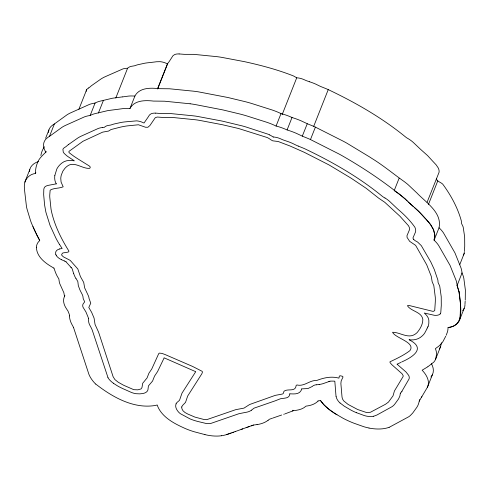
<?xml version="1.0" encoding="UTF-8"?>
<svg xmlns="http://www.w3.org/2000/svg" width="490" height="490" viewBox="0 0 490 490"><rect width="100%" height="100%" fill="white"/><g stroke="black" fill="none" stroke-linecap="round" stroke-linejoin="round"><path stroke-width="0.73" d="M464.355 251.125L464.581 248.05A138.915 73.819 21.6 0 0 464.722 246.268L464.661 237.577A110.477 58.708 21.6 0 0 464.483 235.757L463.24 227.427A15.282 8.122 21.6 0 0 463.007 226.564L461.568 223.532L461.384 221.933A23.661 12.575 21.6 0 0 461.317 220.855C457.666 207.613 450.849 195.155 442.752 184.167A8.649 4.594 21.6 0 0 441.851 183.444L441.606 183.272A15.6 8.287 21.6 0 0 438.624 181.539L437.129 180.259M464.342 251.829L464.097 253.789L463.246 255.008M459.081 292.107C460.037 304.088 466.045 325.801 448.056 327.504L447.934 329.347A57.722 30.674 21.6 0 1 447.511 331.779L446.188 335.276M460.067 316.344L460.239 313.716M464.992 303.91L465.157 301.283M460.049 316.963C460.233 323.235 453.685 327.118 448.056 327.504M464.973 304.529L464.9 305.754A30.656 16.293 21.6 0 1 462.658 310.629M29.516 171.629C29.461 166.594 33.884 162.882 38.404 161.596M36.431 247.223C36.542 257.201 46.109 263.773 53.955 268.122M441.441 342.773L440.602 346.602A40.027 21.266 21.6 0 1 439.261 348.978M465.255 300.15L465.371 289.994L463.834 278.387A39.666 21.076 21.6 0 0 461.984 273.12M460.263 313.435L460.545 304.217L459.724 296.272M54.819 175.518L56.803 169.044A57.177 30.38 21.6 0 1 61.844 163.084C65.293 160.187 70.137 160.01 74.37 160.849L69.145 157.406A31.238 16.599 21.6 0 1 66.689 155.679L64.404 153.621A9.763 5.188 21.6 0 1 63.265 152.053L62.916 149.377A10.014 5.323 21.6 0 1 63.449 148.464L64.282 147.71A21.327 11.331 21.6 0 1 64.907 147.312L65.482 146.969A23.649 12.569 21.6 0 0 66.622 146.087L67.596 145.236A39.329 20.898 21.6 0 1 68.716 144.391M419.789 399.577L418.95 402.327A54.341 28.873 21.6 0 1 416.702 407.509L412.684 413.07L410.326 415.52A52.381 27.838 21.6 0 1 408.764 416.751L389.146 427.341M35.844 172.676L35.531 173.454C28.028 174.33 23.251 181.263 24.512 188.509A63.976 33.994 21.6 0 0 24.506 189.74L26.491 206.798A92.402 49.104 21.6 0 0 27.299 209.971L30.417 220.243A97.412 51.769 21.6 0 0 31.464 223.146L33.198 227.17M289.811 393.88L289.553 395.087A11.056 5.874 21.6 0 1 286.742 397.757L285.486 398.027A25.541 13.573 21.6 0 1 283.128 398.364L281.591 398.523A9.004 4.784 21.6 0 0 280.99 398.64L280.641 398.725A20.237 10.755 21.6 0 0 279.98 398.934L276.599 400.269A101.289 53.827 21.6 0 1 275.123 400.857L254.041 408.158L251.401 410.222M301.46 389.317L301.595 388.833M301.368 389.685L301.301 389.93A21.046 11.184 21.6 0 1 301.062 390.646C299.163 394.266 294.423 394.027 290.901 393.856A25.351 13.469 21.6 0 0 290.288 393.844L290.258 393.844A1.936 1.029 21.6 0 0 289.798 393.868M457.09 285.37L457.084 285.296A47.205 25.088 21.6 0 0 456.845 283.483L456.803 283.226A55.983 29.749 21.6 0 0 456.11 280.433L450.041 265.366L438.691 245.564A29.431 15.643 21.6 0 0 437.521 243.916A31.354 16.66 21.6 0 0 434.109 240.198L439.04 227.758C442.323 212.409 425.755 202.444 416.708 192.76A64.086 34.055 21.6 0 1 415.324 191.498L408.476 185.024A36.817 19.563 21.6 0 0 407.006 183.756L404.575 181.845A48.13 25.578 21.6 0 0 402.792 180.565C392.466 173.178 382.672 165.026 371.794 158.38A98.882 52.546 21.6 0 0 369.387 156.806L346.767 143.123A108.266 57.532 21.6 0 0 343.165 141.157L315.395 127.118A59.419 31.574 21.6 0 0 311.554 125.458L307.261 123.737A16.097 8.557 21.6 0 0 306.801 123.498L301.228 120.889A46.703 24.819 21.6 0 0 295.942 118.813L292.016 117.496A34.839 18.516 21.6 0 0 280.997 113.588A40.584 21.566 21.6 0 0 269.917 109.276L251.407 103.402A92.69 49.257 21.6 0 0 245.76 101.81L229.957 98A68.263 36.278 21.6 0 0 227.93 97.51L198.248 91.814A75.362 40.045 21.6 0 0 190.316 90.864L169.509 88.776L158.919 88.665A7.895 4.196 21.6 0 1 158.386 88.647C150.234 87.686 139.283 87.722 134.909 96.034L129.985 108.468L126.114 108.388A34.704 18.442 21.6 0 0 123.529 108.535L119.15 109.135A29.59 15.723 21.6 0 1 118.402 109.233L107.941 110.581L95.06 113.631A33.191 17.634 21.6 0 0 90.172 115.481A38.165 20.28 21.6 0 0 84.58 116.816L65.311 125.471A72.6 38.581 21.6 0 0 62.163 127.192L49.478 136.373A27.115 14.412 21.6 0 0 48.179 137.188L46.385 138.627A28.408 15.092 21.6 0 0 45.356 139.779L45.147 140.067A29.443 15.643 21.6 0 0 45.907 152.335M427.096 202.248L439.052 172.327A18.975 10.082 21.6 0 0 438.807 169.411A17.72 9.414 21.6 0 0 438.195 167.886L436.18 164.885L433.234 161.731A48.865 25.97 21.6 0 1 432.26 160.696L427.623 155.63L421.572 150.234A68.012 36.144 21.6 0 1 420.494 149.266L413.56 142.694A21.242 11.288 21.6 0 0 408.409 138.817L407.098 138.064A15.398 8.183 21.6 0 1 405.016 136.52C381.673 117.557 355.348 102.502 328.239 89.609A39.004 20.727 21.6 0 0 326.095 88.684L321.679 86.908A22.92 12.183 21.6 0 1 319.4 85.909L315.793 84.145A31.55 16.764 21.6 0 0 309.68 81.824M435.677 359.035L436.559 354.221A35.862 19.055 21.6 0 0 435.965 350.289L435.377 348.623L438.575 346.338A67.173 35.697 21.6 0 0 443.027 341.426L445.741 336.232M24.819 182.133L29.743 169.699M45.619 138.241L48.902 129.954M49.478 136.373L54.402 123.939L67.087 114.764A72.6 38.581 21.6 0 1 70.235 113.037L89.511 104.388A38.165 20.28 21.6 0 1 95.097 103.053A33.191 17.634 21.6 0 1 99.978 101.191L112.437 98.233L122.243 96.91M46.33 151.557C43.359 154.828 39.384 157.804 37.724 162.233A87.147 46.311 21.6 0 0 35.813 168.64L35.764 168.952A75.148 39.935 21.6 0 0 35.525 173.448M78.896 109.276L86.748 89.443M90.166 115.481L95.091 103.047M98.417 113L103.341 100.566M115.812 97.982L127.59 68.233L128.797 67.35A12.856 6.829 21.6 0 1 131.332 66.328L133.409 65.979A17.064 9.065 21.6 0 0 134.646 65.746L136.3 65.188A33.675 17.897 21.6 0 1 137.316 64.858L144.556 63.253A59.719 31.734 21.6 0 1 149.536 62.61L154.975 61.961A39.819 21.162 21.6 0 1 156.451 61.758L159.997 61.679A11.117 5.905 21.6 0 1 163.513 62.31A10.112 5.372 21.6 0 1 164.928 62.775L167.439 63.847L168.879 61.979A69.353 36.854 21.6 0 0 169.424 61.201L171.445 58.09A52.13 27.703 21.6 0 0 171.831 57.453L172.964 55.738L174.654 54.549A11.736 6.235 21.6 0 1 179.126 53.955M64.864 295.292L64.551 296.064A37.02 19.674 21.6 0 1 64.19 294.68L63.884 292.775L59.811 283.784A44.37 23.575 21.6 0 1 59.302 281.971L58.837 278.877L57.502 276.715A58.279 30.968 21.6 0 1 55.339 271.999L53.925 268.091M157.627 88.641L167.439 63.847M157.621 88.996L167.721 63.498M190.132 103.77A79.27 42.122 21.6 0 1 198.732 105.234L223.005 109.944A68.263 36.278 21.6 0 1 225.032 110.434L240.835 114.244A92.69 49.257 21.6 0 1 246.482 115.836L265.366 121.814A40.339 21.438 21.6 0 1 276.072 126.059L281.003 113.613M282.124 114.703L296.707 77.867A17.266 9.175 21.6 0 0 293.43 75.932C278.161 69.886 262.205 65.611 246.176 62.034A64.913 34.496 21.6 0 0 243.365 61.452L221.958 57.404A49.876 26.503 21.6 0 0 215.502 56.515L193.807 54.353L185.128 54.347A23.238 12.348 21.6 0 1 183.903 54.31L179.113 53.937M276.078 126.022A34.839 18.516 21.6 0 1 287.085 129.948L292.016 117.496M405.579 199.344C385.783 182.831 364.254 168.352 341.842 155.557A106.875 56.797 21.6 0 0 338.97 153.976L310.47 139.552A59.419 31.574 21.6 0 0 306.636 137.892L302.293 136.153L307.261 123.737M313.655 126.445L328.239 89.609M310.47 139.552L315.395 127.118M285.094 413.836L292.61 410.994L292.916 410.216M399.123 178.201L394.199 190.635L399.65 194.279L404.813 198.615M428.444 204.44L437.699 181.067M459.718 264.753L464.208 253.422M435.641 359.121L440.565 346.687M419.177 401.132L427.433 387.235L432.358 374.801C434.165 371.298 433.338 367.022 431.463 363.715M459.246 320.785L464.171 308.351M428.015 326.493L427.47 327.718M426.937 328.845L427.384 327.896M426.845 329.035L424.744 332.998A46.538 24.733 21.6 0 1 422.19 335.95C418.76 339.319 413.707 340.489 409.052 339.699A19.453 10.339 21.6 0 0 409.548 340.017C426.398 348.506 412.353 357.29 401.684 361.975M427.433 387.235C430.379 381.177 426.294 374.556 422.141 370.201L427.739 366.826M421.878 396.68L421.584 397.237M176.057 403.809L176.369 403.258A18.24 9.696 21.6 0 1 177.398 402.119L179.401 400.404A6.039 3.21 21.6 0 0 179.585 400.091L181.943 393.28A21.658 11.509 21.6 0 1 182.102 392.98L195.712 371.708A27.936 14.847 21.6 0 1 195.136 371.432L164.095 357.81A30.784 16.36 21.6 0 1 163.709 358.784L157.584 371.567L155.22 375.107A21.45 11.399 21.6 0 0 154.24 376.847L152.592 381.012L148.525 385.795A5.831 3.099 21.6 0 0 148.409 386.083A12.997 6.909 21.6 0 0 148.317 386.751L147.931 389.905A14.143 7.515 21.6 0 1 143.331 393.415L141.696 393.654A39.629 21.058 21.6 0 1 140.844 393.752L140.667 393.77A23.612 12.544 21.6 0 1 139.57 393.856L135.957 393.691A11.797 6.272 21.6 0 1 130.113 391.871L124.178 389.219A28.267 15.019 21.6 0 1 122.249 388.362L119.468 386.971A41.074 21.823 21.6 0 1 117.404 385.832L113.374 383.254M432.358 374.801L430.967 377.012M401.88 391.308L408.991 379.064A12.005 6.376 21.6 0 0 408.979 376.106A11.472 6.094 21.6 0 0 408.636 375.322L405.965 371.953L397.016 364.156A28.922 15.368 21.6 0 0 398.603 363.513L400.949 362.355M129.985 108.468C134.358 100.156 145.31 100.119 153.462 101.081A11.993 6.37 21.6 0 0 154.638 101.087L164.591 101.21L190.138 103.788M401.99 391.24L401.482 391.988A17.315 9.2 21.6 0 1 401.071 392.453L400.471 393.145M44.327 146.724L42.642 149.799A87.147 46.311 21.6 0 0 40.86 155.502M36.719 234.722L39.733 240.523L38.208 242.195A31.807 16.905 21.6 0 0 36.401 247.211M268.091 420.322L269.396 419.244L272.079 418.325M312.54 386.341L307.959 388.552L301.956 388.858M68.716 144.385L77.8 138.015A64.453 34.251 21.6 0 1 82.222 135.687L97.761 128.68A21.983 11.68 21.6 0 1 102.624 127.492M427.899 366.716L433.791 362.122A40.027 21.266 21.6 0 0 435.696 359.041M88.684 87.924L86.883 89.278A10.014 5.323 21.6 0 0 86.344 90.191L86.203 91.324M292.61 410.994L293.559 410.669M328.876 381.594L323.1 383.639A35.317 18.767 21.6 0 1 319.155 384.491M235.084 431.629L242.789 428.842M235.586 431.445L232.052 432.725M272.667 418.111L281.646 415.018M233.565 432.18L226.717 434.55A48.081 25.547 21.6 0 1 221.578 435.757M241.117 429.442L249.496 426.447M246.139 427.641L246.978 427.341M247.811 427.041L253.508 425.044L257.048 424.579M230.527 433.264L231.035 433.087M251.174 425.853L253.508 425.044M284.402 414.075L283.716 414.313M229.59 433.595L226.717 434.55M329.899 381.245L329.764 381.287A19.692 10.461 21.6 0 0 328.876 381.594M373.692 416.243L376.884 415.03L392.049 406.663A34.968 18.583 21.6 0 0 394.72 404.189L398.517 398.976L399.785 396.288A28.947 15.38 21.6 0 0 400.024 395.246L400.22 393.911A9.163 4.869 21.6 0 1 400.446 393.133M59.651 248.902L62.157 248.51L59.688 244.7M369.007 428.015L367.506 427.69A31.366 16.666 21.6 0 1 363.758 426.686L354.043 423.256A53.588 28.475 21.6 0 1 343.074 418.27L334.793 413.438L329.207 409.511L324.135 404.997L320.46 400.508L317.986 400.973M56.332 183.842L48.4 185.33A15.417 8.189 21.6 0 0 45.693 186.304L44.811 186.978A9.922 5.274 21.6 0 0 44.333 187.56L43.818 189.122L43.69 193.844A40.774 21.664 21.6 0 0 43.671 194.677L44.602 205.041L45.827 211.852A60.987 32.407 21.6 0 0 46.244 213.352L50.041 225.394L55.854 238.018A114.556 60.876 21.6 0 0 59.67 244.7M319.143 384.479L316.283 384.84M221.554 435.733L219.6 435.959A31.783 16.887 21.6 0 1 216.972 436.082A32.487 17.26 21.6 0 1 204.961 434.624M127.59 68.233L126.004 68.373A18.841 10.008 21.6 0 0 123.057 68.857L105.656 76.507A65.495 34.802 21.6 0 0 100.848 79.08L91.569 85.621A31.152 16.556 21.6 0 0 91.03 86.05L90.062 86.908A23.453 12.464 21.6 0 1 88.702 87.931M293.577 410.663C297.908 410.234 302.722 409.285 306.03 406.118A33.847 17.989 21.6 0 0 318.059 401.01M122.396 96.897L123.321 96.8A29.59 15.723 21.6 0 0 124.074 96.702L128.447 96.101A34.704 18.442 21.6 0 1 131.038 95.954L134.909 96.034M102.667 127.547L103.476 127.486A12.599 6.695 21.6 0 0 104.162 127.418L105.362 126.536A12.856 6.829 21.6 0 1 107.898 125.514L110.446 125.085A13.077 6.946 21.6 0 0 110.905 124.993L112.865 124.374A33.675 17.897 21.6 0 1 113.882 124.044L121.122 122.439A59.719 31.734 21.6 0 1 126.102 121.79L136.563 120.865A11.117 5.905 21.6 0 1 140.079 121.496A10.112 5.372 21.6 0 1 141.5 121.955L144.011 123.033L148.011 117.269A52.13 27.703 21.6 0 0 148.397 116.632L149.53 114.923L151.22 113.729A11.736 6.235 21.6 0 1 155.691 113.141M155.679 113.123L160.475 113.496A23.238 12.348 21.6 0 0 161.694 113.533L170.373 113.539L192.074 115.707A49.031 26.056 21.6 0 1 197.372 116.393L221.045 120.859A58.892 31.293 21.6 0 1 223.324 121.349L242.421 125.954A75.429 40.082 21.6 0 1 246.409 127.118L268.14 134.223A14.565 7.742 21.6 0 1 269.623 134.909M204.961 434.606L194.493 431.837A43.628 23.183 21.6 0 1 185.208 428.505L181.294 426.71A84.213 44.749 21.6 0 1 179.377 425.773L177.496 424.824A58.831 31.262 21.6 0 1 176.173 424.126C168.217 419.85 160.212 413.842 157.18 404.985A38.367 20.39 21.6 0 1 154.92 405.524C133.292 409.003 112.1 396.869 95.734 384.05M309.686 81.806L306.648 80.77A13.934 7.405 21.6 0 1 305.417 80.25L304.272 79.735A12.213 6.486 21.6 0 0 296.671 77.8M287.097 129.93L291.017 131.246A46.703 24.819 21.6 0 1 296.303 133.323L301.877 135.932A16.097 8.557 21.6 0 1 302.293 136.153M356.512 412.702L364.284 415.557A13.622 7.24 21.6 0 0 373.668 416.212M64.368 260.956L61.354 259.651M298.251 146.094L302.661 147.87A37.755 20.066 21.6 0 1 305.331 149.034C332.441 161.988 358.784 177.061 382.084 196.123A12.33 6.548 21.6 0 0 383.658 197.25L384.95 198.021M336.979 414.779C330.732 411.018 324.643 406.584 320.46 400.508M413.376 206.578L410.234 203.785M414.375 207.442L419.52 212.182L425.884 219.079M66.021 261.832L70.738 267.068M340.097 402.982L344.182 406.118L350.35 409.769A33.651 17.885 21.6 0 0 356.493 412.733M409.91 203.479L417.946 210.645L422.331 215.208M410.075 203.632L409.266 202.866M409.585 203.172L408.397 202.039M404.967 198.762L406.302 200.036M408.587 202.223L407.061 200.765M406.112 199.853L407.251 200.949M70.811 267.148L71.24 267.601M426.539 219.771L430.98 225.094L433.828 230.441L434.844 235.31L434.116 240.192L434.814 234.735L433.276 229.118L429.589 223.207L422.815 215.753M75.993 278.461L77.708 281.309A7.577 4.024 21.6 0 1 77.867 281.83L78.308 285.621L79.778 289.584A60.625 32.218 21.6 0 0 80.593 291.323L82.265 294.539A16.642 8.845 21.6 0 1 82.939 296.554L83.135 298.134A13.763 7.313 21.6 0 0 83.325 298.925L84.684 301.822L83.122 303.935A11.827 6.284 21.6 0 0 82.724 305.907L82.779 306.287A10.559 5.611 21.6 0 0 83.11 307.377L85.903 311.891L88.188 317.416A14.498 7.705 21.6 0 1 88.494 318.543M413.695 239.445L415.195 240.719A16.354 8.691 21.6 0 1 417.67 242.109L421.314 245.637L430.82 262.009L434.275 269.469L437.882 280.041A23.661 12.575 21.6 0 1 437.956 281.119L438.14 282.718L439.579 285.75A15.282 8.122 21.6 0 1 439.806 286.607L441.233 296.762L441.288 305.454A138.915 73.819 21.6 0 1 441.147 307.236L440.804 312.467A10.296 5.47 21.6 0 1 440.198 313.814M39.733 240.523L37.154 235.604M56.313 255.498L55.897 254.647M108.008 377.674L92.267 330.18A50.072 26.607 21.6 0 0 90.693 326.848L89.891 325.354A23.624 12.55 21.6 0 1 88.868 322.788L88.69 321.82A44.314 23.551 21.6 0 1 88.512 319.443L88.476 318.537M37.013 235.31L36.431 234.128M36.144 233.534L36.572 234.422M36.285 233.834L32.946 226.601M35.856 232.946L33.326 227.458M73.61 327.724L88.904 374.311A38.085 20.237 21.6 0 0 95.642 384.068M73.69 273.665L73.12 271.913A58.114 30.882 21.6 0 1 72.796 270.756L72.171 268.771A8.024 4.263 21.6 0 0 71.228 267.601M336.073 396.288L336.171 396.771A17.432 9.261 21.6 0 0 339.999 403.001M459.528 295.17L459.057 291.911M462.015 272.936L462.009 272.826A47.205 25.088 21.6 0 0 461.77 271.05L461.727 270.792A55.983 29.749 21.6 0 0 461.029 267.999L454.965 252.932L443.615 233.13A29.431 15.643 21.6 0 0 442.917 232.107A31.354 16.66 21.6 0 0 439.034 227.764M457.103 285.517L459.044 291.813L457.103 285.554L462.021 273.01M69.396 315.909L69.341 314.433L68.233 311.689A17.885 9.506 21.6 0 0 67.834 310.77A21.009 11.166 21.6 0 1 67.197 309.894L65.458 307.114A31.029 16.489 21.6 0 1 64.686 296.125M298.251 146.087A22.92 12.183 21.6 0 1 295.966 145.089L292.358 143.325A31.55 16.764 21.6 0 0 286.252 141.01L283.22 139.956A13.934 7.405 21.6 0 1 281.983 139.436L280.837 138.921A12.213 6.486 21.6 0 0 273.236 136.986M269.616 134.922A17.211 9.145 21.6 0 1 273.273 137.053M54.831 175.524A49.337 26.215 21.6 0 0 54.764 179.199L54.825 179.603A23.459 12.464 21.6 0 0 56.27 183.836M55.829 254.641A12.36 6.572 21.6 0 1 59.713 248.957M61.366 259.627A9.249 4.912 21.6 0 1 56.246 255.498M64.362 260.986A4.808 2.554 21.6 0 1 66.076 261.789M75.901 278.461A38.79 20.617 21.6 0 1 73.733 273.671M113.417 383.229A17.132 9.108 21.6 0 1 107.947 377.674M176.112 403.834A16.825 8.943 21.6 0 0 178.611 412.127L179.04 412.543A12.311 6.542 21.6 0 0 180.4 413.707L189.887 418.821A19.012 10.1 21.6 0 0 191.21 419.373L193.519 420.206A41.968 22.301 21.6 0 0 198.04 421.523L206.266 423.507A15.08 8.011 21.6 0 0 208.464 423.63L209.653 423.611A11.001 5.843 21.6 0 0 210.62 423.507L238.789 413.756L245.239 412.445A20.886 11.099 21.6 0 0 251.388 410.216M312.834 385.936A13.849 7.356 21.6 0 1 316.203 384.754M329.893 381.238A5.004 2.658 21.6 0 1 330.842 381.104L333.604 381.116A9.132 4.851 21.6 0 1 334.823 381.214L335.938 395.326A41.129 21.86 21.6 0 0 336.073 396.288M428.046 326.505A40.021 21.266 21.6 0 0 428.842 323.033L428.824 320.037L428.187 317.832L426.612 315.321L424.273 313.03L434.336 315.291A9.702 5.157 21.6 0 0 440.314 313.876M413.725 239.445A12.446 6.615 21.6 0 1 412.911 238.054A22.117 11.754 21.6 0 1 413.101 237.626L415.557 231.874A18.963 10.076 21.6 0 0 415.208 228.083A17.72 9.414 21.6 0 0 414.767 227.066C410.112 220.488 404.281 214.663 398.137 209.414A68.012 36.144 21.6 0 1 397.059 208.452L390.536 202.26A22.712 12.066 21.6 0 0 385.005 197.978M69.439 315.921A45.147 23.992 21.6 0 0 71.552 323.768L72.881 326.205A31.305 16.636 21.6 0 1 73.623 327.724M268.048 420.298A40.737 21.652 21.6 0 1 257.066 424.603M389.103 427.305A35.017 18.608 21.6 0 1 369.019 428.076M54.396 123.939A27.115 14.412 21.6 0 0 53.098 124.754L51.309 126.193A28.408 15.092 21.6 0 0 50.28 127.345L50.072 127.633A29.443 15.643 21.6 0 0 48.479 132.496M437.16 180.259A12.446 6.615 21.6 0 1 436.339 178.875M181.704 407L181.931 408.825L183.027 410.804L185.055 412.555L187.744 414.019L194.959 417.106L203.975 419.495L206.707 419.673L235.727 409.671L243.971 408.121L249.631 404.507L275.282 395.363L282.381 394.046L283.189 393.593L284.016 391.234C287.679 388.245 295.586 392.398 296.156 385.465L296.873 384.975C304.394 386.849 309.515 380.056 316.871 380.418C323.988 377.692 331.393 376.063 338.939 378.127L339.356 376.057L340.317 375.769L342.663 376.345L343 377.043L341.169 380.969L340.881 383.529L342.026 397.072L342.486 398.946L343.68 400.863L348.09 404.422L357.663 409.511L366.538 412.543L370.385 412.286L385.459 404.281L388.484 402.063L393.041 395.828L394.413 391.002L403.135 376.485L403.178 375.659L402.063 373.76L391.669 364.536L390.065 362.612L389.942 361.822C396.722 358.619 403.778 355.281 409.879 350.687C416.047 342.32 395.577 338.4 392.545 332.269C400.024 332.183 407.968 339.055 415.14 334.18A45.221 24.028 21.6 0 0 417.266 332.428C420.242 328.79 422.882 324.221 422.839 319.388C421.639 311.75 411.306 311.53 407.509 305.858L407.803 305.417L408.88 305.435L433.172 311.426L434.716 310.629L435.298 301.858A191.67 101.853 21.6 0 0 435.31 297.448L433.822 285.584L432.18 281.811L431.249 276.305L426.723 264.821L415.624 245.349L409.646 241.331L407.068 237.411L406.982 235.684L409.591 229.479L409.432 227.679L408.507 225.761L399.895 216.194L384.76 202.278L378.605 198.119L366.22 188.325L353.811 179.989A99.844 53.055 21.6 0 0 350.032 177.527L329.066 164.952L304.315 152.329L290.055 146.014L278.234 141.518L272.722 140.826L270.737 139.73A10.327 5.488 21.6 0 0 267.111 137.5L238.722 128.558A118.66 63.057 21.6 0 0 234.232 127.492L222.258 124.699L199.969 120.448A43.028 22.865 21.6 0 0 195.565 119.781L172.517 117.459L165.706 117.447A32.26 17.144 21.6 0 1 161.596 117.355L157.247 117.043L155.269 117.674L149.965 125.471L147.9 127.259L145.579 127.259L138.437 124.766L129.55 125.679A47.873 25.443 21.6 0 0 125.783 126.108L123.4 126.524A117.465 62.42 21.6 0 0 119.921 127.265L111.003 129.556L108.59 131.063L102.667 132.135L83 141.261L69.127 151.257L68.814 151.937L69.219 152.758L73.868 156.261A168.395 89.486 21.6 0 1 77.61 158.717L89.37 166.024L90.16 166.87L90.209 167.678L89.627 168.327C82.21 169.105 73.837 160.353 66.756 166.557A60.84 32.334 21.6 0 0 64.827 168.425L62.836 171.212L61.293 175.114A56.552 30.055 21.6 0 0 60.772 178.489L61.085 182.072L63.179 186.819C59.137 188.601 53.998 187.817 50.151 190.157L49.796 194.475A68.269 36.278 21.6 0 0 49.76 197.096L50.997 208.893A135.283 71.889 21.6 0 0 51.524 211.668C54.745 225.786 61.275 238.869 68.894 251.052L68.723 251.768L67.883 252.154L62.855 252.95L61.697 254.292L61.722 255.198L63.339 256.815L70.235 260.411L77.818 268.979L80.427 276.581L83.698 282.393L84.678 287.906L88.298 295.629A20.586 10.939 21.6 0 1 89.039 298.428L90.748 303.175L88.788 307.475L91.642 312.344L94.068 318.102L95.048 324.447L98.582 332.159L113.129 376.737L114.942 379.609L118.286 382.267L123.67 385.269L133.77 389.673L137.849 389.832L141.071 388.919L141.996 387.504L142.682 383.29L147.08 377.919L148.899 373.251L151.753 369.007L158.736 353.609L159.385 353.112L161.976 353.4L165.044 354.527L192.527 366.41L202.15 371.322L202.456 372.149L201.831 373.797L187.682 396.018L185.526 402.376L182.47 405.536L181.704 407"/></g></svg>
